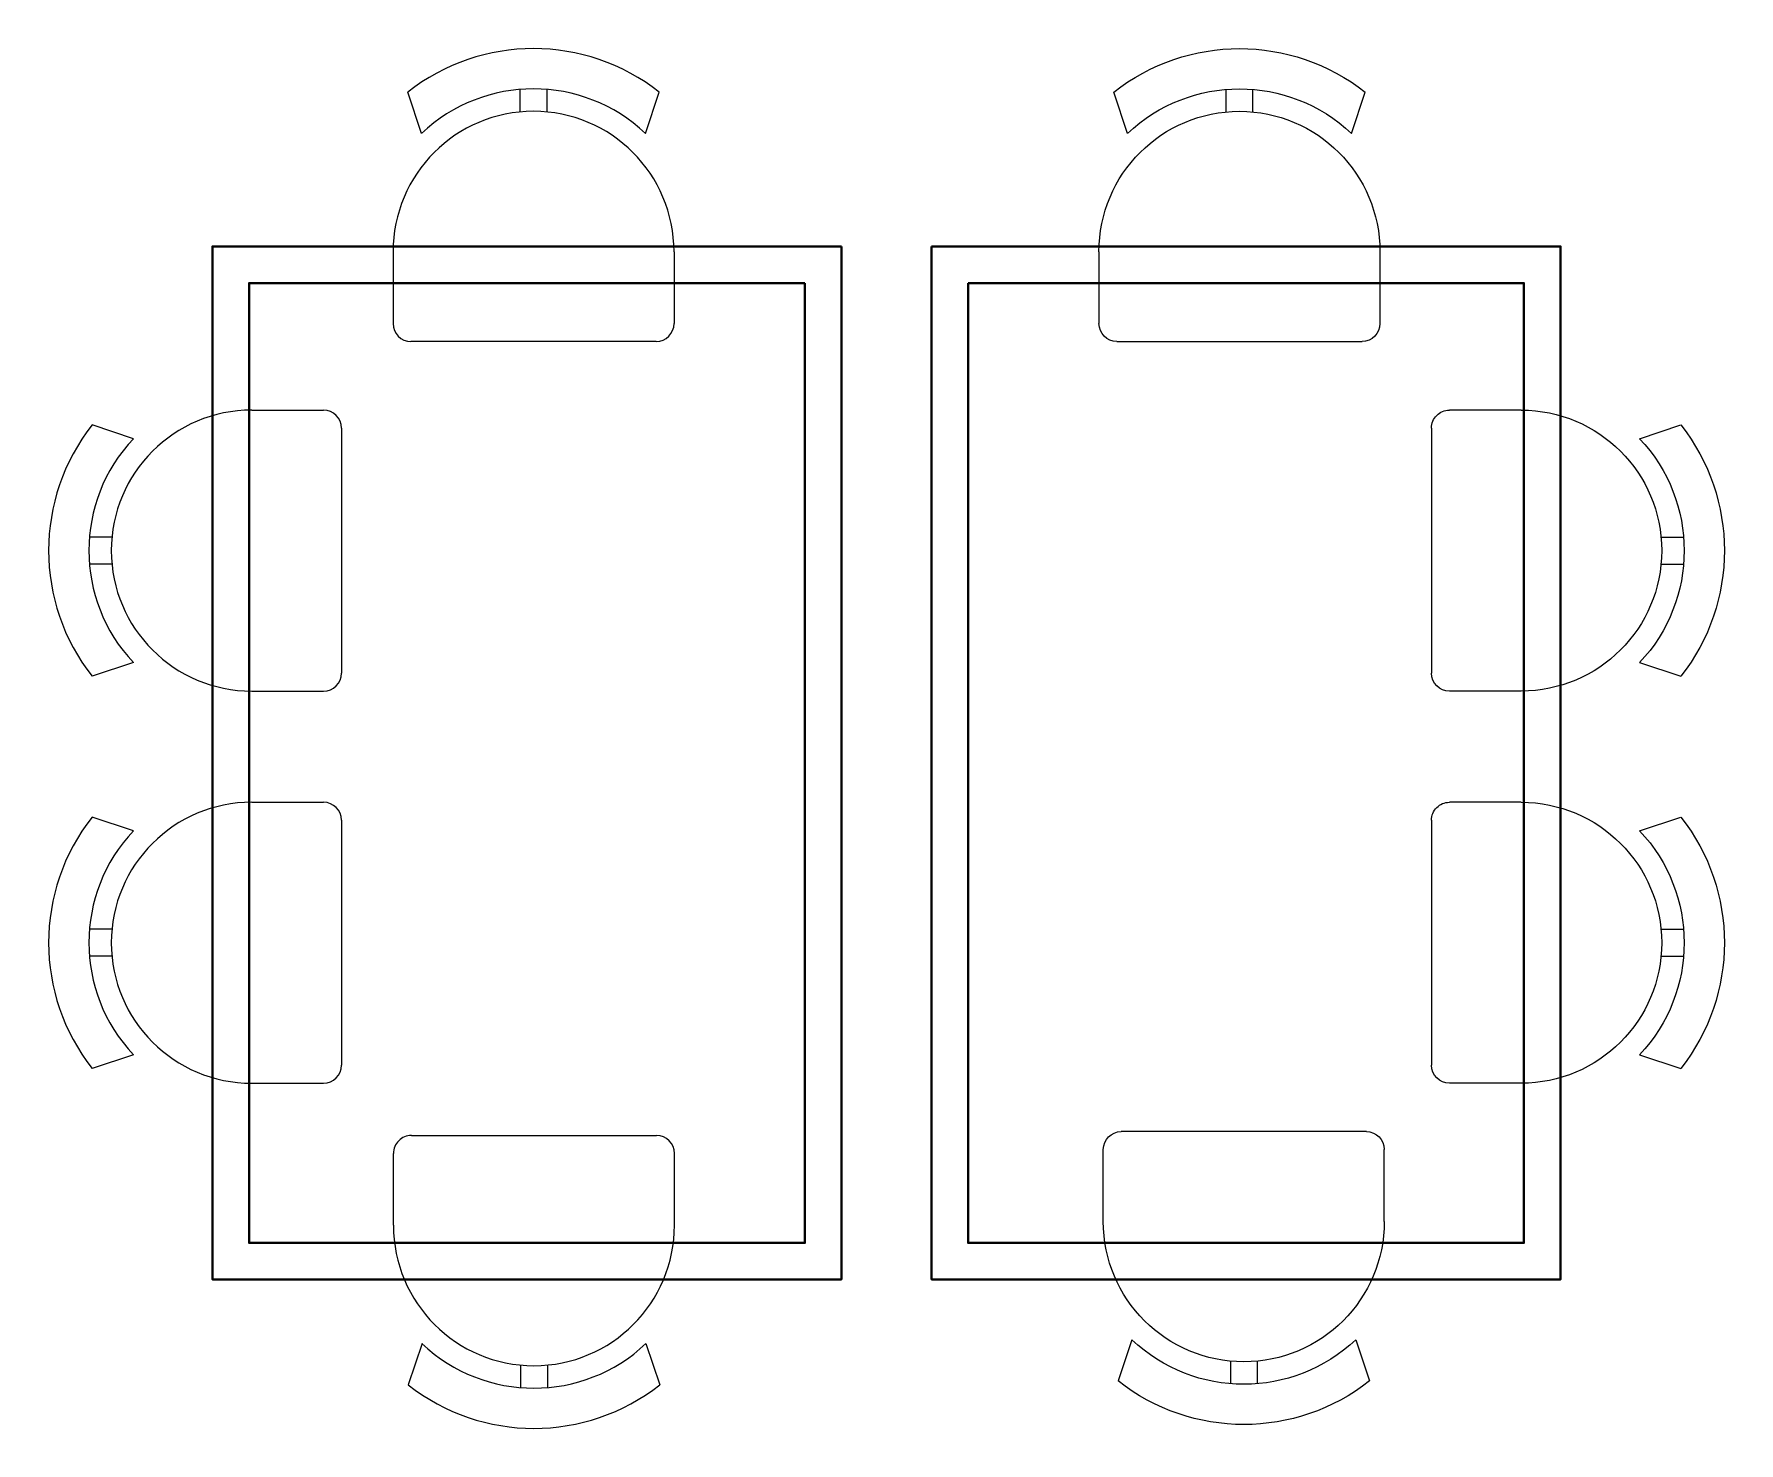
# Model space of a CAD drawing. Header units: inches. Extents: x -6918 to 21732, y -6368 to 1797.
# Drawn here: x 12353.6 to 12446.7, y 1112.2 to 1189.2 of the extents above; entities that cross this region are included whole.
import ezdxf

# ---------------------------------------------------------------- set-up
doc = ezdxf.new("R2010")
doc.units = ezdxf.units.IN
doc.header["$MEASUREMENT"] = 0
doc.layers.add('FUR', color=251, linetype='Continuous', lineweight=9)
doc.layers.add('furniture', color=21, linetype='Continuous', lineweight=15)
doc.layers.add('Hatch', color=7, linetype='Continuous', true_color=0xb316da)

# ---------------------------------------------------------------- blocks, each defined once
blk = doc.blocks.new('A$C0F233230')
at = {"layer": 'FUR'}
for p, q in [((1.56, 11.373), (0.807, 13.627)), ((6.942, 12.547), (6.942, 13.778)), ((6.942, 12.547), (6.942, 13.778)), ((8.414, 12.547), (8.414, 13.778)), ((8.414, 12.547), (8.414, 13.778)), ((13.796, 11.373), (14.549, 13.627)), ((0, 4.904), (0, 0.981)), ((0, 4.904), (0, 0.981)), ((15.356, 4.904), (15.356, 0.981)), ((15.356, 4.904), (15.356, 0.981)), ((14.375, 0), (0.981, 0)), ((14.375, 0), (0.981, 0))]:
    blk.add_line(p, q, dxfattribs=at)
for centre, radius, start, end in [((7.678, 4.904), 11.104, 51.77146, 128.22835), ((7.678, 4.904), 8.904, 46.59553, 133.40423), ((7.678, 4.904), 7.678, 0, 180), ((7.678, 4.904), 7.678, 0, 180), ((0.981, 0.981), 0.981, 180, 270), ((0.981, 0.981), 0.981, 180, 270), ((14.375, 0.981), 0.981, 270, 0), ((14.375, 0.981), 0.981, 270, 0)]:
    blk.add_arc(centre, radius, start, end, dxfattribs=at)

msp = doc.modelspace()

# ---------------------------------------------------------------- linework, layer by layer
at = {"layer": 'furniture', "color": 254, "lineweight": 40}
for points in [[(12397.681, 1177.565), (12363.306, 1177.565), (12363.306, 1121.106), (12397.681, 1121.106)], [(12402.605, 1177.565), (12436.98, 1177.565), (12436.98, 1121.106), (12402.605, 1121.106)], [(12395.681, 1175.565), (12365.306, 1175.565), (12365.306, 1123.106), (12395.681, 1123.106)], [(12404.605, 1175.565), (12434.98, 1175.565), (12434.98, 1123.106), (12404.605, 1123.106)]]:
    msp.add_lwpolyline(points, close=True, dxfattribs=at)

# ---------------------------------------------------------------- block references
at = {"layer": 'Hatch', "linetype": 'Continuous'}
msp.add_blockref('A$C0F233230', (12373.176, 1172.37), dxfattribs=at)
at = {"layer": 'Hatch', "linetype": 'Continuous', "xscale": -1}
msp.add_blockref('A$C0F233230', (12427.11, 1172.37), dxfattribs=at)
at = {"layer": 'Hatch', "linetype": 'Continuous'}
for p, rotation in [((12370.363, 1153.263), 90), ((12370.363, 1131.83), 90), ((12388.555, 1128.973), 180)]:
    msp.add_blockref('A$C0F233230', p, dxfattribs=dict(at, rotation=rotation))
at = {"layer": 'Hatch', "linetype": 'Continuous', "xscale": -1}
for p, rotation in [((12429.923, 1153.263), 270), ((12429.923, 1131.83), 270), ((12411.991, 1129.184), 180)]:
    msp.add_blockref('A$C0F233230', p, dxfattribs=dict(at, rotation=rotation))

doc.saveas('drawing.dxf')
